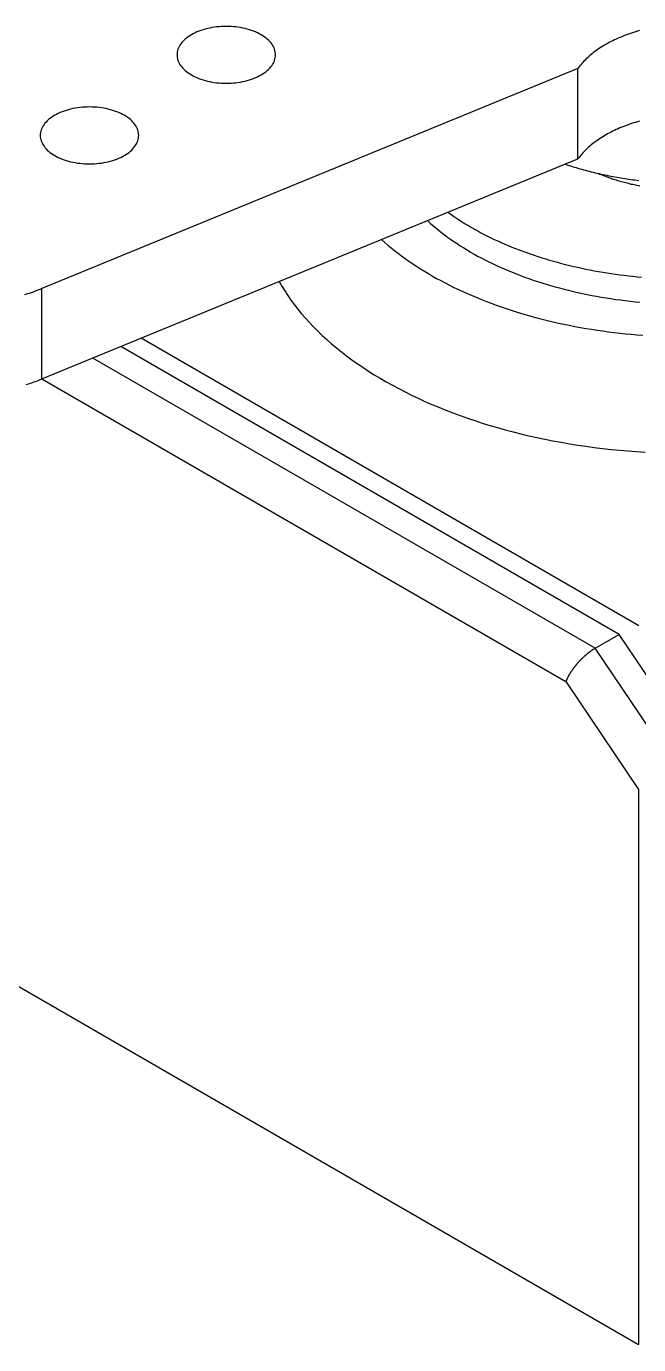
# Model space of a CAD drawing. Extents: x 3.27 to 9.48, y 3.29 to 7.63.
# Drawn here: x 8.332 to 8.723, y 6.299 to 7.141 of the extents above; entities that cross this region are included whole.
import ezdxf

# ---------------------------------------------------------------- set-up
doc = ezdxf.new("R2010")
doc.units = 0
doc.layers.add('VISIBLE_EDGES_ANSI_', color=7, linetype='CONTINUOUS')
doc.layers.add('VISIBLE_TANGENT_EDGES_ANSI', color=7, linetype='CONTINUOUS')

msp = doc.modelspace()

# ---------------------------------------------------------------- linework, layer by layer
at = {"layer": 'VISIBLE_EDGES_ANSI_'}
for p, q in [((8.68443, 7.1146), (8.3414, 6.97389)), ((8.68443, 7.05674), (8.68443, 7.1146)), ((8.3414, 6.91603), (8.68443, 7.05674)), ((8.72332, 6.75826), (8.40492, 6.94209)), ((8.71072, 6.75267), (8.3919, 6.93675)), ((8.69541, 6.74383), (8.71072, 6.75267)), ((8.77475, 6.65779), (8.71072, 6.75267)), ((8.72325, 6.29862), (8.72325, 6.29862))]:
    msp.add_line(p, q, dxfattribs=at)
for points in [[(8.4909, 7.12329, 0), (8.49086, 7.12418, 0), (8.49075, 7.12507, 0), (8.49056, 7.12596, 0), (8.49029, 7.12684, 0), (8.48995, 7.12771, 0), (8.48954, 7.12857, 0), (8.48906, 7.12942, 0), (8.4885, 7.13025, 0), (8.48787, 7.13107, 0), (8.48718, 7.13186, 0), (8.48642, 7.13264, 0), (8.48559, 7.13339, 0), (8.4847, 7.13412, 0), (8.48375, 7.13483, 0), (8.48274, 7.1355, 0), (8.48167, 7.13615, 0), (8.48055, 7.13676, 0), (8.47938, 7.13735, 0), (8.47816, 7.1379, 0), (8.4769, 7.13841, 0), (8.47559, 7.13889, 0), (8.47425, 7.13933, 0), (8.47287, 7.13973, 0), (8.47145, 7.14009, 0), (8.47001, 7.14041, 0), (8.46854, 7.14069, 0), (8.46705, 7.14093, 0), (8.46555, 7.14113, 0), (8.46402, 7.14128, 0), (8.46249, 7.14139, 0), (8.46095, 7.14145, 0), (8.4594, 7.14148, 0), (8.45786, 7.14145, 0), (8.45631, 7.14139, 0), (8.45478, 7.14128, 0), (8.45326, 7.14113, 0), (8.45175, 7.14093, 0), (8.45026, 7.14069, 0), (8.44879, 7.14041, 0), (8.44735, 7.14009, 0), (8.44594, 7.13973, 0), (8.44455, 7.13933, 0), (8.44321, 7.13889, 0), (8.4419, 7.13841, 0), (8.44064, 7.1379, 0), (8.43942, 7.13735, 0), (8.43825, 7.13676, 0), (8.43713, 7.13615, 0), (8.43606, 7.1355, 0), (8.43505, 7.13483, 0), (8.4341, 7.13412, 0), (8.43321, 7.13339, 0), (8.43239, 7.13264, 0), (8.43162, 7.13186, 0), (8.43093, 7.13107, 0), (8.4303, 7.13025, 0), (8.42975, 7.12942, 0), (8.42926, 7.12857, 0), (8.42885, 7.12771, 0), (8.42851, 7.12684, 0), (8.42825, 7.12596, 0), (8.42806, 7.12507, 0), (8.42794, 7.12418, 0), (8.42791, 7.12329, 0), (8.42794, 7.1224, 0), (8.42806, 7.12151, 0), (8.42825, 7.12062, 0), (8.42851, 7.11974, 0), (8.42885, 7.11887, 0), (8.42926, 7.11801, 0), (8.42975, 7.11716, 0), (8.4303, 7.11633, 0), (8.43093, 7.11552, 0), (8.43162, 7.11472, 0), (8.43239, 7.11394, 0), (8.43321, 7.11319, 0), (8.4341, 7.11246, 0), (8.43505, 7.11175, 0), (8.43606, 7.11108, 0), (8.43713, 7.11043, 0), (8.43825, 7.10982, 0), (8.43942, 7.10923, 0), (8.44064, 7.10869, 0), (8.4419, 7.10817, 0), (8.44321, 7.10769, 0), (8.44455, 7.10725, 0), (8.44594, 7.10685, 0), (8.44735, 7.10649, 0), (8.44879, 7.10617, 0), (8.45026, 7.10589, 0), (8.45175, 7.10565, 0), (8.45326, 7.10546, 0), (8.45478, 7.1053, 0), (8.45631, 7.10519, 0), (8.45786, 7.10513, 0), (8.4594, 7.10511, 0), (8.46095, 7.10513, 0), (8.46249, 7.10519, 0), (8.46402, 7.1053, 0), (8.46555, 7.10546, 0), (8.46705, 7.10565, 0), (8.46854, 7.10589, 0), (8.47001, 7.10617, 0), (8.47145, 7.10649, 0), (8.47287, 7.10685, 0), (8.47425, 7.10725, 0), (8.47559, 7.10769, 0), (8.4769, 7.10817, 0), (8.47816, 7.10869, 0), (8.47938, 7.10923, 0), (8.48055, 7.10982, 0), (8.48167, 7.11043, 0), (8.48274, 7.11108, 0), (8.48375, 7.11175, 0), (8.4847, 7.11246, 0), (8.48559, 7.11319, 0), (8.48642, 7.11394, 0), (8.48718, 7.11472, 0), (8.48787, 7.11552, 0), (8.4885, 7.11633, 0), (8.48906, 7.11716, 0), (8.48954, 7.11801, 0), (8.48995, 7.11887, 0), (8.49029, 7.11974, 0), (8.49056, 7.12062, 0), (8.49075, 7.12151, 0), (8.49086, 7.1224, 0), (8.4909, 7.12329, 0)], [(8.72386, 7.13873, 0), (8.72254, 7.13836, 0), (8.72124, 7.13797, 0), (8.71994, 7.13757, 0), (8.71866, 7.13715, 0), (8.7174, 7.13672, 0), (8.71614, 7.13628, 0), (8.71491, 7.13582, 0), (8.71368, 7.13535, 0), (8.71247, 7.13487, 0), (8.71128, 7.13438, 0), (8.7101, 7.13387, 0), (8.70894, 7.13335, 0), (8.70779, 7.13282, 0), (8.70667, 7.13227, 0), (8.70556, 7.13172, 0), (8.70446, 7.13115, 0), (8.70339, 7.13057, 0), (8.70233, 7.12998, 0), (8.7013, 7.12938, 0), (8.70028, 7.12877, 0), (8.69928, 7.12815, 0), (8.6983, 7.12752, 0), (8.69734, 7.12687, 0), (8.69641, 7.12622, 0), (8.69549, 7.12556, 0), (8.69459, 7.12488, 0), (8.69372, 7.1242, 0), (8.69287, 7.12351, 0), (8.69204, 7.12281, 0), (8.69123, 7.1221, 0), (8.69044, 7.12139, 0), (8.68968, 7.12066, 0), (8.68894, 7.11993, 0), (8.68822, 7.11919, 0), (8.68753, 7.11844, 0), (8.68686, 7.11769, 0), (8.68622, 7.11692, 0), (8.6856, 7.11616, 0), (8.685, 7.11538, 0), (8.68443, 7.1146, 0)], [(8.40339, 7.07175, 0), (8.40336, 7.07265, 0), (8.40324, 7.07354, 0), (8.40305, 7.07442, 0), (8.40279, 7.0753, 0), (8.40245, 7.07617, 0), (8.40204, 7.07703, 0), (8.40155, 7.07788, 0), (8.401, 7.07871, 0), (8.40037, 7.07953, 0), (8.39967, 7.08033, 0), (8.39891, 7.0811, 0), (8.39809, 7.08186, 0), (8.3972, 7.08259, 0), (8.39624, 7.08329, 0), (8.39523, 7.08397, 0), (8.39417, 7.08461, 0), (8.39305, 7.08523, 0), (8.39188, 7.08581, 0), (8.39066, 7.08636, 0), (8.3894, 7.08687, 0), (8.38809, 7.08735, 0), (8.38674, 7.08779, 0), (8.38536, 7.08819, 0), (8.38395, 7.08855, 0), (8.38251, 7.08888, 0), (8.38104, 7.08916, 0), (8.37955, 7.08939, 0), (8.37804, 7.08959, 0), (8.37652, 7.08974, 0), (8.37498, 7.08985, 0), (8.37344, 7.08992, 0), (8.3719, 7.08994, 0), (8.37035, 7.08992, 0), (8.36881, 7.08985, 0), (8.36728, 7.08974, 0), (8.36575, 7.08959, 0), (8.36424, 7.08939, 0), (8.36275, 7.08916, 0), (8.36129, 7.08888, 0), (8.35984, 7.08855, 0), (8.35843, 7.08819, 0), (8.35705, 7.08779, 0), (8.35571, 7.08735, 0), (8.3544, 7.08687, 0), (8.35314, 7.08636, 0), (8.35192, 7.08581, 0), (8.35075, 7.08523, 0), (8.34963, 7.08461, 0), (8.34856, 7.08397, 0), (8.34755, 7.08329, 0), (8.3466, 7.08259, 0), (8.34571, 7.08186, 0), (8.34488, 7.0811, 0), (8.34412, 7.08033, 0), (8.34343, 7.07953, 0), (8.3428, 7.07871, 0), (8.34224, 7.07788, 0), (8.34176, 7.07703, 0), (8.34135, 7.07617, 0), (8.34101, 7.0753, 0), (8.34074, 7.07442, 0), (8.34055, 7.07354, 0), (8.34044, 7.07265, 0), (8.3404, 7.07175, 0), (8.34044, 7.07086, 0), (8.34055, 7.06997, 0), (8.34074, 7.06909, 0), (8.34101, 7.06821, 0), (8.34135, 7.06734, 0), (8.34176, 7.06648, 0), (8.34224, 7.06563, 0), (8.3428, 7.0648, 0), (8.34343, 7.06398, 0), (8.34412, 7.06318, 0), (8.34488, 7.06241, 0), (8.34571, 7.06165, 0), (8.3466, 7.06092, 0), (8.34755, 7.06022, 0), (8.34856, 7.05954, 0), (8.34963, 7.0589, 0), (8.35075, 7.05828, 0), (8.35192, 7.0577, 0), (8.35314, 7.05715, 0), (8.3544, 7.05663, 0), (8.35571, 7.05616, 0), (8.35705, 7.05572, 0), (8.35843, 7.05532, 0), (8.35984, 7.05495, 0), (8.36129, 7.05463, 0), (8.36275, 7.05435, 0), (8.36424, 7.05411, 0), (8.36575, 7.05392, 0), (8.36728, 7.05377, 0), (8.36881, 7.05366, 0), (8.37035, 7.05359, 0), (8.3719, 7.05357, 0), (8.37344, 7.05359, 0), (8.37498, 7.05366, 0), (8.37652, 7.05377, 0), (8.37804, 7.05392, 0), (8.37955, 7.05411, 0), (8.38104, 7.05435, 0), (8.38251, 7.05463, 0), (8.38395, 7.05495, 0), (8.38536, 7.05532, 0), (8.38674, 7.05572, 0), (8.38809, 7.05616, 0), (8.3894, 7.05663, 0), (8.39066, 7.05715, 0), (8.39188, 7.0577, 0), (8.39305, 7.05828, 0), (8.39417, 7.0589, 0), (8.39523, 7.05954, 0), (8.39624, 7.06022, 0), (8.3972, 7.06092, 0), (8.39809, 7.06165, 0), (8.39891, 7.06241, 0), (8.39967, 7.06318, 0), (8.40037, 7.06398, 0), (8.401, 7.0648, 0), (8.40155, 7.06563, 0), (8.40204, 7.06648, 0), (8.40245, 7.06734, 0), (8.40279, 7.06821, 0), (8.40305, 7.06909, 0), (8.40324, 7.06997, 0), (8.40336, 7.07086, 0), (8.40339, 7.07175, 0)], [(8.72386, 7.08087, 0), (8.72254, 7.0805, 0), (8.72124, 7.08011, 0), (8.71994, 7.0797, 0), (8.71866, 7.07929, 0), (8.7174, 7.07886, 0), (8.71614, 7.07841, 0), (8.71491, 7.07796, 0), (8.71368, 7.07749, 0), (8.71247, 7.07701, 0), (8.71128, 7.07651, 0), (8.7101, 7.07601, 0), (8.70894, 7.07549, 0), (8.70779, 7.07496, 0), (8.70667, 7.07441, 0), (8.70556, 7.07386, 0), (8.70446, 7.07329, 0), (8.70339, 7.07271, 0), (8.70233, 7.07212, 0), (8.7013, 7.07152, 0), (8.70028, 7.07091, 0), (8.69928, 7.07029, 0), (8.6983, 7.06965, 0), (8.69734, 7.06901, 0), (8.69641, 7.06836, 0), (8.69549, 7.06769, 0), (8.69459, 7.06702, 0), (8.69372, 7.06634, 0), (8.69287, 7.06565, 0), (8.69204, 7.06495, 0), (8.69123, 7.06424, 0), (8.69044, 7.06353, 0), (8.68968, 7.0628, 0), (8.68894, 7.06207, 0), (8.68822, 7.06133, 0), (8.68753, 7.06058, 0), (8.68686, 7.05982, 0), (8.68622, 7.05906, 0), (8.6856, 7.05829, 0), (8.685, 7.05752, 0), (8.68443, 7.05674, 0)], [(8.6762, 7.05336, 0), (8.67735, 7.05298, 0), (8.67852, 7.0526, 0), (8.67969, 7.05222, 0), (8.68086, 7.05186, 0), (8.68205, 7.05149, 0), (8.68323, 7.05114, 0), (8.68442, 7.05079, 0), (8.68562, 7.05044, 0), (8.68682, 7.05011, 0), (8.68803, 7.04977, 0), (8.68924, 7.04945, 0), (8.69046, 7.04913, 0), (8.69168, 7.04881, 0), (8.6929, 7.0485, 0), (8.69413, 7.0482, 0), (8.69537, 7.0479, 0), (8.6966, 7.04761, 0), (8.69785, 7.04733, 0), (8.69909, 7.04705, 0), (8.70035, 7.04678, 0), (8.7016, 7.04651, 0), (8.70286, 7.04625, 0), (8.70412, 7.046, 0), (8.70539, 7.04575, 0), (8.70666, 7.04551, 0), (8.70793, 7.04527, 0), (8.70921, 7.04505, 0), (8.71049, 7.04482, 0), (8.71177, 7.04461, 0), (8.71306, 7.0444, 0), (8.71435, 7.04419, 0), (8.71564, 7.044, 0), (8.71694, 7.0438, 0), (8.71823, 7.04362, 0), (8.71953, 7.04344, 0), (8.72084, 7.04327, 0), (8.72214, 7.0431, 0), (8.72345, 7.04294, 0)], [(8.69749, 7.04741, 0), (8.69828, 7.04708, 0), (8.69907, 7.04676, 0), (8.69986, 7.04645, 0), (8.70066, 7.04614, 0), (8.70147, 7.04583, 0), (8.70228, 7.04553, 0), (8.70309, 7.04523, 0), (8.70391, 7.04494, 0), (8.70474, 7.04465, 0), (8.70557, 7.04437, 0), (8.7064, 7.04409, 0), (8.70724, 7.04381, 0), (8.70809, 7.04354, 0), (8.70894, 7.04328, 0), (8.70979, 7.04302, 0), (8.71065, 7.04276, 0), (8.71151, 7.04251, 0), (8.71238, 7.04227, 0), (8.71325, 7.04203, 0), (8.71412, 7.04179, 0), (8.715, 7.04156, 0), (8.71588, 7.04134, 0), (8.71677, 7.04112, 0), (8.71766, 7.0409, 0), (8.71855, 7.04069, 0), (8.71945, 7.04049, 0), (8.72035, 7.04029, 0), (8.72125, 7.04009, 0), (8.72216, 7.0399, 0), (8.72307, 7.03972, 0), (8.72398, 7.03954, 0)], [(8.60126, 7.02262, 0), (8.60303, 7.02136, 0), (8.60483, 7.02011, 0), (8.60667, 7.01887, 0), (8.60853, 7.01766, 0), (8.61042, 7.01645, 0), (8.61234, 7.01526, 0), (8.61429, 7.01409, 0), (8.61627, 7.01293, 0), (8.61828, 7.01179, 0), (8.62032, 7.01067, 0), (8.62238, 7.00956, 0), (8.62448, 7.00848, 0), (8.62659, 7.0074, 0), (8.62874, 7.00635, 0), (8.63091, 7.00531, 0), (8.6331, 7.0043, 0), (8.63533, 7.0033, 0), (8.63757, 7.00231, 0), (8.63984, 7.00135, 0), (8.64213, 7.00041, 0), (8.64445, 6.99948, 0), (8.64679, 6.99858, 0), (8.64915, 6.99769, 0), (8.65153, 6.99682, 0), (8.65394, 6.99598, 0), (8.65636, 6.99515, 0), (8.65881, 6.99434, 0), (8.66127, 6.99356, 0), (8.66376, 6.99279, 0), (8.66626, 6.99205, 0), (8.66878, 6.99132, 0), (8.67132, 6.99062, 0), (8.67387, 6.98993, 0), (8.67645, 6.98927, 0), (8.67904, 6.98863, 0), (8.68164, 6.98801, 0), (8.68426, 6.98742, 0), (8.68689, 6.98684, 0), (8.68954, 6.98629, 0), (8.6922, 6.98575, 0), (8.69488, 6.98524, 0), (8.69756, 6.98476, 0), (8.70026, 6.98429, 0), (8.70297, 6.98385, 0), (8.70569, 6.98343, 0), (8.70842, 6.98303, 0), (8.71116, 6.98265, 0), (8.71391, 6.9823, 0), (8.71667, 6.98197, 0), (8.71944, 6.98166, 0), (8.72221, 6.98138, 0), (8.72499, 6.98112, 0)], [(8.58817, 7.01726, 0), (8.58987, 7.01571, 0), (8.59162, 7.01418, 0), (8.5934, 7.01266, 0), (8.59523, 7.01116, 0), (8.5971, 7.00968, 0), (8.59901, 7.00822, 0), (8.60096, 7.00677, 0), (8.60295, 7.00535, 0), (8.60498, 7.00394, 0), (8.60705, 7.00255, 0), (8.60916, 7.00118, 0), (8.6113, 6.99983, 0), (8.61348, 6.9985, 0), (8.6157, 6.99719, 0), (8.61796, 6.9959, 0), (8.62025, 6.99463, 0), (8.62258, 6.99339, 0), (8.62494, 6.99216, 0), (8.62734, 6.99096, 0), (8.62977, 6.98978, 0), (8.63223, 6.98863, 0), (8.63472, 6.98749, 0), (8.63724, 6.98638, 0), (8.6398, 6.9853, 0), (8.64239, 6.98423, 0), (8.645, 6.98319, 0), (8.64764, 6.98218, 0), (8.65031, 6.98119, 0), (8.65301, 6.98023, 0), (8.65574, 6.97929, 0), (8.65849, 6.97837, 0), (8.66127, 6.97749, 0), (8.66407, 6.97662, 0), (8.66689, 6.97579, 0), (8.66974, 6.97498, 0), (8.67261, 6.9742, 0), (8.6755, 6.97344, 0), (8.67841, 6.97271, 0), (8.68134, 6.97201, 0), (8.68429, 6.97134, 0), (8.68726, 6.97069, 0), (8.69025, 6.97007, 0), (8.69325, 6.96948, 0), (8.69627, 6.96892, 0), (8.69931, 6.96838, 0), (8.70236, 6.96787, 0), (8.70542, 6.9674, 0), (8.7085, 6.96695, 0), (8.71159, 6.96653, 0), (8.71469, 6.96613, 0), (8.7178, 6.96577, 0), (8.72092, 6.96544, 0), (8.72405, 6.96513, 0)], [(8.55877, 7.0052, 0), (8.56079, 7.00339, 0), (8.56286, 7.00161, 0), (8.56498, 6.99985, 0), (8.56714, 6.99811, 0), (8.56936, 6.99638, 0), (8.57162, 6.99468, 0), (8.57393, 6.993, 0), (8.57628, 6.99134, 0), (8.57868, 6.9897, 0), (8.58112, 6.98809, 0), (8.58361, 6.9865, 0), (8.58614, 6.98493, 0), (8.58872, 6.98338, 0), (8.59134, 6.98186, 0), (8.594, 6.98036, 0), (8.5967, 6.97889, 0), (8.59944, 6.97744, 0), (8.60222, 6.97602, 0), (8.60504, 6.97462, 0), (8.6079, 6.97325, 0), (8.61079, 6.9719, 0), (8.61373, 6.97059, 0), (8.61669, 6.9693, 0), (8.6197, 6.96803, 0), (8.62273, 6.9668, 0), (8.62581, 6.96559, 0), (8.62891, 6.96441, 0), (8.63205, 6.96326, 0), (8.63522, 6.96214, 0), (8.63842, 6.96105, 0), (8.64164, 6.95999, 0), (8.6449, 6.95896, 0), (8.64819, 6.95796, 0), (8.6515, 6.95699, 0), (8.65484, 6.95605, 0), (8.6582, 6.95514, 0), (8.66159, 6.95426, 0), (8.66501, 6.95341, 0), (8.66844, 6.9526, 0), (8.6719, 6.95181, 0), (8.67538, 6.95106, 0), (8.67888, 6.95034, 0), (8.6824, 6.94965, 0), (8.68594, 6.949, 0), (8.68949, 6.94838, 0), (8.69307, 6.94779, 0), (8.69666, 6.94723, 0), (8.70026, 6.94671, 0), (8.70388, 6.94622, 0), (8.70751, 6.94576, 0), (8.71115, 6.94534, 0), (8.7148, 6.94495, 0), (8.71847, 6.94459, 0), (8.72214, 6.94427, 0), (8.72582, 6.94398, 0)], [(8.33046, 6.97, 0), (8.33235, 6.97059, 0), (8.33421, 6.97121, 0), (8.33604, 6.97184, 0), (8.33785, 6.9725, 0), (8.33964, 6.97319, 0), (8.3414, 6.97389, 0)], [(8.49319, 6.97829, 0), (8.49494, 6.97529, 0), (8.49679, 6.97231, 0), (8.49875, 6.96935, 0), (8.5008, 6.96641, 0), (8.50296, 6.9635, 0), (8.50522, 6.96061, 0), (8.50758, 6.95775, 0), (8.51003, 6.95492, 0), (8.51258, 6.95212, 0), (8.51523, 6.94934, 0), (8.51797, 6.9466, 0), (8.52081, 6.94389, 0), (8.52374, 6.94121, 0), (8.52676, 6.93856, 0), (8.52988, 6.93596, 0), (8.53308, 6.93338, 0), (8.53637, 6.93085, 0), (8.53974, 6.92835, 0), (8.54321, 6.92589, 0), (8.54675, 6.92348, 0), (8.55038, 6.9211, 0), (8.55409, 6.91877, 0), (8.55788, 6.91648, 0), (8.56175, 6.91423, 0), (8.56569, 6.91203, 0), (8.56971, 6.90987, 0), (8.57381, 6.90776, 0), (8.57797, 6.9057, 0), (8.58221, 6.90369, 0), (8.58651, 6.90172, 0), (8.59088, 6.89981, 0), (8.59532, 6.89794, 0), (8.59982, 6.89613, 0), (8.60438, 6.89437, 0), (8.609, 6.89266, 0), (8.61368, 6.89101, 0), (8.61841, 6.88941, 0), (8.6232, 6.88786, 0), (8.62805, 6.88637, 0), (8.63294, 6.88494, 0), (8.63788, 6.88356, 0), (8.64287, 6.88224, 0), (8.6479, 6.88098, 0), (8.65297, 6.87977, 0), (8.65809, 6.87863, 0), (8.66324, 6.87754, 0), (8.66843, 6.87651, 0), (8.67365, 6.87554, 0), (8.67891, 6.87463, 0), (8.6842, 6.87379, 0), (8.68951, 6.873, 0), (8.69485, 6.87228, 0), (8.70022, 6.87161, 0), (8.7056, 6.87101, 0), (8.71101, 6.87047, 0), (8.71644, 6.86999, 0), (8.72187, 6.86958, 0), (8.72733, 6.86923, 0)], [(8.33141, 6.91243, 0), (8.33288, 6.9129, 0), (8.33434, 6.91339, 0), (8.33578, 6.91389, 0), (8.33721, 6.9144, 0), (8.33862, 6.91493, 0), (8.34002, 6.91548, 0), (8.3414, 6.91603, 0)], [(8.69541, 6.74383, 0), (8.69524, 6.74373, 0), (8.69507, 6.74363, 0), (8.69489, 6.74353, 0), (8.69472, 6.74342, 0), (8.69455, 6.74332, 0), (8.69437, 6.74321, 0), (8.6942, 6.7431, 0), (8.69402, 6.74298, 0), (8.69384, 6.74287, 0), (8.69367, 6.74275, 0), (8.69349, 6.74263, 0), (8.69331, 6.74251, 0), (8.69314, 6.74239, 0), (8.69296, 6.74226, 0), (8.69278, 6.74214, 0), (8.6926, 6.74201, 0), (8.69242, 6.74188, 0), (8.69224, 6.74175, 0), (8.69206, 6.74162, 0), (8.69188, 6.74148, 0), (8.6917, 6.74135, 0), (8.69152, 6.74121, 0), (8.69134, 6.74107, 0), (8.69116, 6.74093, 0), (8.69098, 6.74079, 0), (8.6908, 6.74064, 0), (8.69062, 6.7405, 0), (8.69044, 6.74035, 0), (8.69026, 6.7402, 0), (8.69008, 6.74005, 0), (8.6899, 6.7399, 0), (8.68972, 6.73975, 0), (8.68954, 6.73959, 0), (8.68936, 6.73944, 0), (8.68918, 6.73928, 0), (8.689, 6.73912, 0), (8.68882, 6.73896, 0), (8.68864, 6.7388, 0), (8.68846, 6.73864, 0), (8.68828, 6.73848, 0), (8.6881, 6.73831, 0), (8.68792, 6.73815, 0), (8.68775, 6.73798, 0), (8.68757, 6.73781, 0), (8.68739, 6.73764, 0), (8.68722, 6.73747, 0), (8.68704, 6.7373, 0), (8.68687, 6.73713, 0), (8.68669, 6.73696, 0), (8.68652, 6.73678, 0), (8.68634, 6.73661, 0), (8.68617, 6.73643, 0), (8.686, 6.73625, 0), (8.68583, 6.73608, 0), (8.68566, 6.7359, 0), (8.68549, 6.73572, 0), (8.68532, 6.73554, 0), (8.68515, 6.73536, 0), (8.68498, 6.73517, 0), (8.68482, 6.73499, 0), (8.68465, 6.73481, 0), (8.68449, 6.73463, 0), (8.68432, 6.73444, 0), (8.68416, 6.73426, 0), (8.684, 6.73407, 0), (8.68384, 6.73388, 0), (8.68368, 6.7337, 0), (8.68352, 6.73351, 0), (8.68336, 6.73332, 0), (8.6832, 6.73314, 0), (8.68305, 6.73295, 0), (8.68289, 6.73276, 0), (8.68274, 6.73257, 0), (8.68259, 6.73238, 0), (8.68244, 6.73219, 0), (8.68229, 6.732, 0), (8.68214, 6.73181, 0), (8.68199, 6.73162, 0), (8.68184, 6.73143, 0), (8.6817, 6.73124, 0), (8.68156, 6.73105, 0), (8.68141, 6.73086, 0), (8.68127, 6.73067, 0), (8.68114, 6.73048, 0), (8.681, 6.73029, 0), (8.68086, 6.7301, 0), (8.68073, 6.72991, 0), (8.68059, 6.72972, 0), (8.68046, 6.72953, 0), (8.68033, 6.72934, 0), (8.6802, 6.72915, 0), (8.68008, 6.72896, 0), (8.67995, 6.72877, 0), (8.67983, 6.72858, 0), (8.6797, 6.72839, 0), (8.67958, 6.7282, 0), (8.67946, 6.72801, 0), (8.67935, 6.72782, 0), (8.67923, 6.72764, 0), (8.67912, 6.72745, 0), (8.67901, 6.72726, 0), (8.67889, 6.72708, 0), (8.67879, 6.72689, 0), (8.67868, 6.7267, 0), (8.67857, 6.72652, 0), (8.67847, 6.72634, 0), (8.67837, 6.72615, 0), (8.67827, 6.72597, 0), (8.67817, 6.72579, 0), (8.67808, 6.72561, 0), (8.67798, 6.72543, 0), (8.67789, 6.72525, 0), (8.6778, 6.72507, 0), (8.67771, 6.72489, 0), (8.67763, 6.72471, 0), (8.67754, 6.72454, 0), (8.67746, 6.72436, 0), (8.67738, 6.72419, 0), (8.6773, 6.72401, 0), (8.67722, 6.72384, 0), (8.67715, 6.72367, 0), (8.67708, 6.7235, 0), (8.67701, 6.72333, 0), (8.67694, 6.72316, 0), (8.67687, 6.72299, 0), (8.67681, 6.72283, 0), (8.67675, 6.72266, 0), (8.67669, 6.7225, 0)]]:
    msp.add_polyline3d(points, dxfattribs=at)
at = {"layer": 'VISIBLE_TANGENT_EDGES_ANSI'}
for p, q in [((8.3414, 6.91603), (8.3414, 6.97389)), ((8.69541, 6.74383), (8.374, 6.9294)), ((8.34144, 6.91605), (8.67669, 6.7225)), ((7.69321, 6.89331), (8.72325, 6.29862)), ((8.74575, 6.66923), (8.69541, 6.74383)), ((8.67669, 6.7225), (8.72325, 6.6535)), ((8.72325, 6.6535), (8.72325, 6.29862))]:
    msp.add_line(p, q, dxfattribs=at)

doc.saveas('drawing.dxf')
